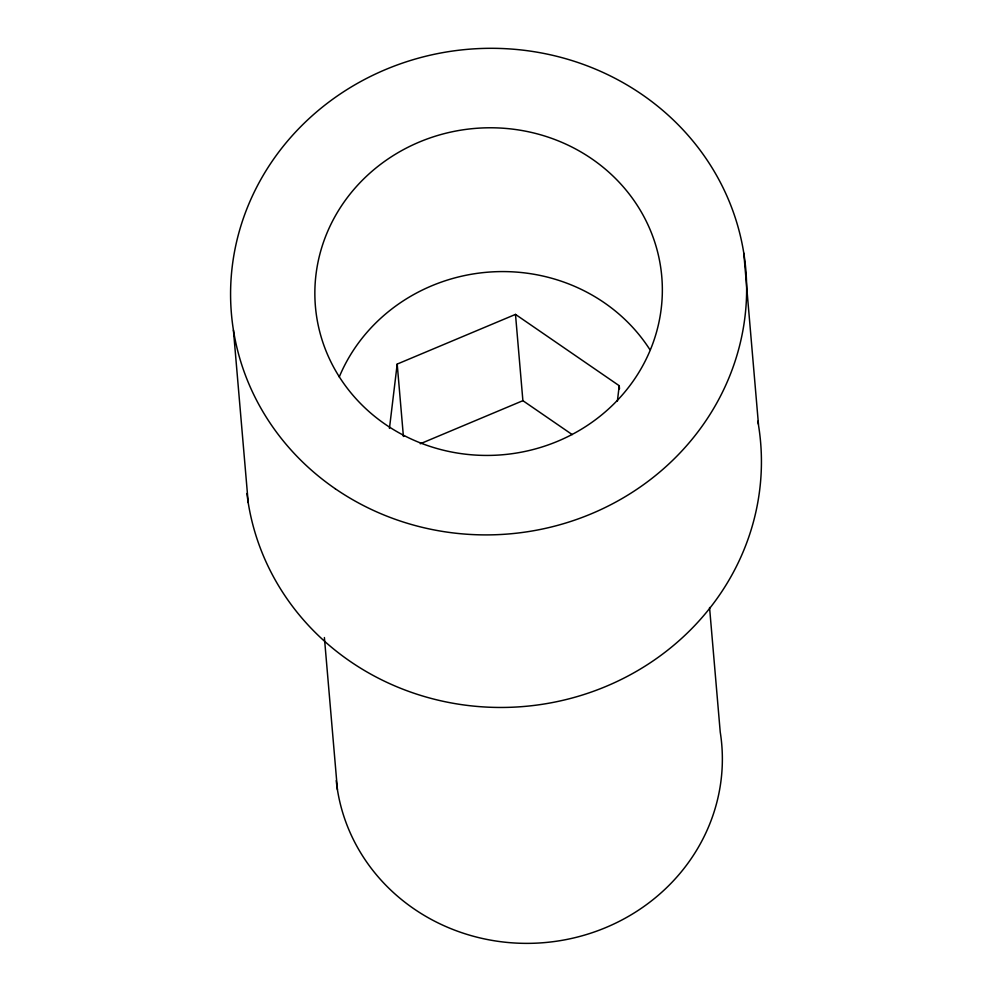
<?xml version="1.0" encoding="UTF-8"?>
<svg xmlns="http://www.w3.org/2000/svg" width="992" height="992" viewBox="0 0 992 992"><rect width="100%" height="100%" fill="white"/><g stroke="black" fill="none" stroke-linecap="round" stroke-linejoin="round"><path stroke-width="1.49" d="M389.447 428.408L397.197 364.076L515.493 314.402L619.231 385.727L619.504 388.814M617.396 401.053L619.231 385.727M420.273 443.771L522.896 400.681L572.235 434.608M743.789 253.134L758.582 425.68A258.143 243.189 -4.9 0 1 536.759 705.089A258.143 243.189 -4.9 0 1 246.934 493.47M709.553 607.501L720.229 732.034A193.601 182.392 -4.9 0 1 552.668 941.743A193.601 182.392 -4.9 0 1 336.238 780.642M515.493 314.402L522.896 400.681M397.197 364.076L403.409 436.48M324.396 637.546L337.441 789.756M233.418 330.088L248.211 502.646M757.838 421.24A258.143 243.189 -4.9 0 1 758.347 424.204M339.252 376.96A173.811 163.742 -4.9 0 1 486.489 272.292A173.811 163.742 -4.9 0 1 649.834 349.568M335.184 488.684A258.143 243.189 -4.9 0 0 744.992 316.622A258.143 243.189 -4.9 0 0 385.64 69.514A258.143 243.189 -4.9 0 0 335.184 488.684M404.414 435.711A173.811 163.742 -4.9 0 0 662.321 287.035A173.811 163.742 -4.9 0 0 399.069 152.074A173.811 163.742 -4.9 0 0 404.414 435.711"/></g></svg>
